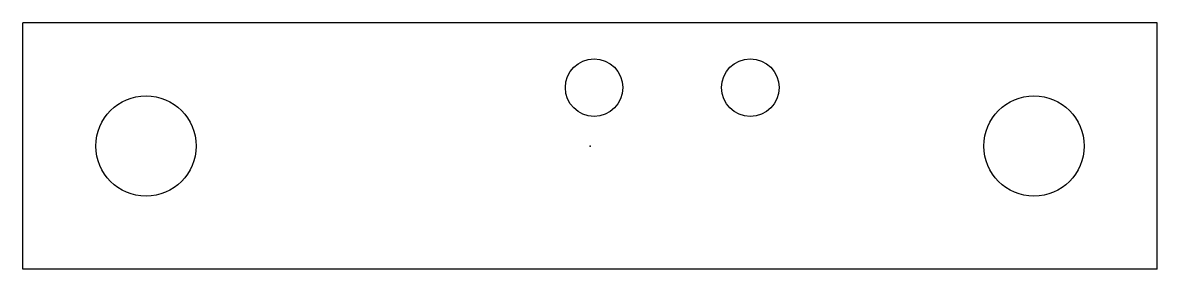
# Model space of a CAD drawing. Header units: millimetres. Extents: x -34.5 to 34.5, y -7.5 to 7.5.
import ezdxf

# ---------------------------------------------------------------- set-up
doc = ezdxf.new("R2010")
doc.units = ezdxf.units.MM
doc.header["$PDSIZE"] = -1

msp = doc.modelspace()

# ---------------------------------------------------------------- linework, layer by layer
at = {"color": 7, "linetype": 'Continuous'}
for p, q in [((34.5, 7.5), (-34.5, 7.5)), ((-34.5, -7.5), (-34.5, 7.5)), ((34.5, -7.5), (34.5, 7.5)), ((34.5, -7.5), (-34.5, -7.5))]:
    msp.add_line(p, q, dxfattribs=at)
for centre, radius in [((0.25, 3.55), 1.75), ((9.75, 3.55), 1.75), ((-27, 0), 3.05), ((27, 0), 3.05)]:
    msp.add_circle(centre, radius, dxfattribs=at)
msp.add_point((0, 0), dxfattribs=at)

doc.saveas('drawing.dxf')
